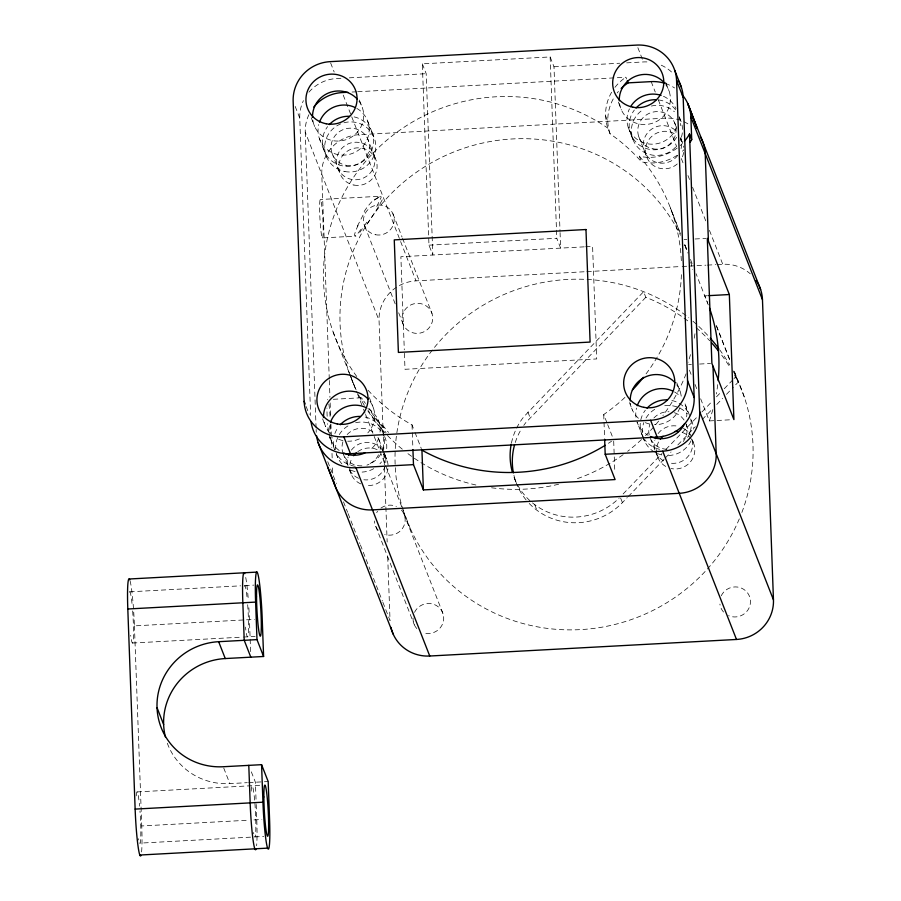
<?xml version="1.0" encoding="UTF-8"?>
<svg xmlns="http://www.w3.org/2000/svg" width="901" height="901" viewBox="0 0 901 901"><rect width="100%" height="100%" fill="white"/><g stroke="black" fill="none" stroke-linecap="round" stroke-linejoin="round"><path stroke-width="0.68" stroke-dasharray="4.5 3.38" d="M357.37 226.151L364.635 212.073M376.787 206.464L381.033 197.691A14.292 2.962 -50.3 0 0 380.459 196.294M366.842 222.187L359.826 232.413M687.722 320.846A179.704 174.67 -21.4 0 0 645.826 297.296L643.629 291.676L523.627 416.983A64.185 62.383 -21.4 0 0 511.453 442.965M645.826 297.296L525.835 422.603A64.185 62.383 -21.4 0 0 523.785 425.362M623.132 493.951L662.032 453.485M665.918 449.441L698.016 416.048M701.902 412.005L712.601 400.866M716.498 396.823L720.383 392.78M724.269 388.725L733.031 379.625M734 378.611L735.948 376.584L738.144 382.215L732.31 388.286M529.214 503.456A64.185 62.383 -21.4 0 0 622.411 502.612L627.276 497.555M628.256 496.541L664.24 459.105M665.208 458.091L671.042 452.02M677.845 444.936L695.358 426.725M702.161 419.641L712.86 408.513M716.757 404.47L722.591 398.4M726.476 394.356L731.342 389.288M374.32 200.157L380.481 196.26M375.503 199.087L380.199 196.249L320.429 199.493M333.336 399.289L361.177 397.769M422.332 63.847L426.184 73.679L432.829 255.017L428.977 245.173L422.332 63.847L550.139 56.943L553.991 66.775L560.017 231.242M340.916 78.286L336.726 78.511A38.506 37.425 -21.4 0 0 308.277 92.949M349.306 77.835L426.184 73.679M553.991 66.775L619.697 63.228M626.679 62.856L643.46 61.944A38.506 37.425 -21.4 0 1 649.283 62.068M352.066 92.037L356.278 91.801M357.674 91.733L625.925 77.238L626.612 78.995M322.389 237.92A19.259 1.464 86.9 0 0 322.22 209.73A19.259 1.464 86.9 0 0 319.618 208.469A19.259 1.464 86.9 0 0 322.389 237.92L355.906 236.13M428.977 245.173L556.784 238.281L560.636 248.113L560.073 232.649M684.096 239.576L686.821 239.429M695.02 238.99L705.945 238.405M584.253 246.84L400.877 256.74L404.29 349.836M585.639 246.761L592.588 246.39L596.71 358.936L405 369.297L404.335 351.232M383.263 435.442L379.051 320.441A38.506 37.425 -21.4 0 1 416.014 280.853L585.492 271.697M586.889 271.618L680.739 266.55M682.136 266.482L687.733 266.178M689.141 266.099L705.945 265.187M707.353 265.119L715.754 264.657M717.151 264.59L722.76 264.286A38.506 37.425 -21.4 0 1 750.274 273.803M707.488 295.708L704.751 295.855L696.079 273.724M688.668 364.635L691.405 364.488M699.593 364.049L710.517 363.463M329.71 438.01L332.503 437.863M700.651 398.783L709.335 420.913L732.547 419.663M129.812 591.811L240.635 585.83M244.835 585.605L253.789 585.121M130.048 580.83A38.506 2.917 86.9 0 1 134.418 625.868L254.555 619.37M132.413 643.044L241.828 637.142M243.236 637.063L255.107 636.421M167.316 743.224A64.185 62.383 -21.4 0 0 229.834 783.611L247.325 782.665M248.676 782.586L268.183 781.539M137.143 791.911L259.837 785.278M141.592 851.963A38.506 2.917 86.9 0 0 141.75 825.958L248.361 820.203M253.969 819.899L261.887 819.471M250.568 837.153L139.745 843.145A25.667 1.948 86.9 0 0 139.982 811.035M254.769 836.928L263.723 836.443M386.09 432.401L385.031 431.455M382.553 425.137L388.522 432.435M371.955 412.162L368.464 407.579M374.05 418.999L368.272 410.676M365.446 403.445L363.779 401.125M333.133 332.007L349.351 373.205M349.858 374.501L354.983 387.453M679.072 116.544L680.379 119.889L679.061 116.511M716.441 326.027L729.619 359.612M734.18 371.235L744.316 397.071M692.193 439.711L693.218 442.323L691.9 438.945M372.327 133.111L373.645 136.456L367.034 119.585M373.96 154.837A19.259 18.718 -21.4 0 1 351.739 179.445A19.259 18.718 -21.4 0 1 341.456 148.699A19.259 18.718 -21.4 0 1 373.96 154.837L375.492 158.745L367.788 139.069M665.602 82.171L669.15 91.249M674.522 122.513L677.023 128.899M680.469 137.684L682.226 142.178L680.694 138.27A19.259 18.718 -21.4 0 1 681.077 148.597M637.863 47.674L643.46 61.944M651.164 81.619L655.264 92.06M658.327 99.887L676.73 146.852M681.336 158.599L683.386 163.813M687.981 175.56L689.513 179.479M692.587 187.307L706.395 222.536M709.459 230.363L722.76 264.286M684.85 245.072L686.889 250.275M690.459 259.398L692.497 264.601M708.287 304.898L704.751 295.855A179.704 174.67 -21.4 0 1 707.713 303.108M716.363 325.565L729.99 360.434M734.529 372.057L738.054 381.1M638.708 136.535L647.087 157.912M618.356 102.173L621.408 109.956M628.222 127.345L633.516 140.871L630.418 132.965M677.147 148.102A44.926 43.665 -21.4 0 1 639.282 156.2L641.489 161.82A44.926 43.665 -21.4 0 0 677.732 154.882M605.607 115.925L607.815 121.556M611.633 92.24A44.926 43.665 -21.4 0 0 607.871 128.156L610.067 133.776A179.704 174.67 -21.4 0 1 641.489 161.82M689.423 370.131L691.472 375.334M695.043 384.457L697.081 389.66M676.707 382.632L680.142 391.394M689.569 415.44L684.76 403.164A25.667 24.958 -21.4 0 1 686.63 416.848M686.179 424.36L690.515 435.42M650.364 438.382L654.869 449.881M655.872 452.437L658.079 458.057M629.472 402.623L632.389 410.09M643.179 437.616L637.007 421.859A25.667 24.958 -21.4 0 0 648.112 435.341M643.629 438.742L644.508 441.006M624.945 397.42A179.704 174.67 -21.4 0 1 603.738 414.528L607.206 423.38M607.702 424.641L613.649 439.823M620.654 498.118L622.411 502.612M527.896 412.072L530.092 417.692M534.732 504.65L536.928 510.27M515.755 481.551L513.547 475.931A64.185 62.383 -21.4 0 0 619.246 497.971M359.364 100.034L362.416 107.816M392.904 213.717L402.037 237.031M402.544 238.303L431.984 313.447A15.407 14.968 -21.4 0 1 414.212 333.122A15.407 14.968 -21.4 0 1 405.979 308.536A15.407 14.968 -21.4 0 1 431.984 313.447M330.622 62.946L334.181 72.024M343.236 95.123L351.244 115.553M351.739 116.837L416.014 280.853M364.792 226.297L395.224 303.952M398.692 312.805L403.333 324.664M331.973 153.102L340.353 174.479M311.228 117.749L314.663 126.523M319.281 138.292L326.781 157.427M295.179 106.431L299.751 118.099L310.642 415.44M308.908 114.686A38.506 37.425 -21.4 0 0 305.259 132.154L379.051 320.441M368.047 390.223A179.704 174.67 -21.4 0 0 412.027 424.878L414.505 431.207M415.001 432.469L421.319 448.597M369.342 397.589L373.408 407.962M378.026 419.731L383.747 434.338M378.769 439.215L383.285 450.714M383.454 451.142L386.484 458.891L384.952 454.971A19.259 18.718 -21.4 0 1 363.891 479.771M350.252 375.39L348.732 371.482A179.704 174.67 -21.4 0 1 452.493 152.506A179.704 174.67 -21.4 0 1 680.492 235.285M350.771 376.686L357.021 392.656M357.393 393.602L362.63 406.97M363.52 409.212L365.04 413.12M365.558 414.426L410.045 527.963M403.896 513.852L442.977 613.581M375.785 526.443L414.325 624.798M342.966 453.237L347.64 465.164M349.419 469.736L351.345 474.624M322.603 418.875L325.655 426.657M330.273 438.427L334.676 449.667A25.667 24.958 -21.4 0 1 333.697 438.269M336.445 454.183L337.774 457.573M306.171 406.565L309.223 414.347M327.761 461.672L332.773 474.444L332.413 464.623M333.28 475.751L336.355 483.578M343.506 501.846L347.606 512.286M348.113 513.593L353.226 526.635M353.733 527.941L359.871 543.596M360.389 544.902L370.097 569.691M370.615 570.997L382.373 601.001M382.88 602.307L390.043 620.575L387.621 554.656M251.334 771.853L255.4 782.226L256.166 803.073M223.741 768.046L229.834 783.611M680.244 233.258L670.321 207.68L680.334 233.596M684.839 245.252L687.835 253.035M613.694 441.186L614.797 471.347M603.738 414.528L604.594 437.83M550.139 56.943L556.784 238.281M412.027 424.878L412.883 448.18M383.308 436.85L384.389 466.301M384.445 467.698L387.16 542.042M329.282 379.073L321.781 174.31A38.506 37.425 -21.4 0 1 358.744 134.722L665.49 118.155A38.506 37.425 -21.4 0 1 688.893 124.496M329.327 380.481L329.946 397.307M330.149 402.916L330.723 418.346M330.926 423.954L331.793 447.797M332.007 453.406L332.21 459.014M305.259 132.154L316.093 428.088M316.15 429.484L316.251 432.289M250.613 651.614L249.442 619.651A38.506 2.917 86.9 0 0 248.71 605.247M256.211 804.458L256.774 819.741A38.506 2.917 86.9 0 1 256.616 845.757M134.418 625.868L141.75 825.958M299.751 118.099A38.506 37.425 -21.4 0 1 303.412 100.642M661.221 65.187A38.506 37.425 -21.4 0 1 673.734 74.209M358.992 101.182A25.667 24.958 -21.4 0 1 347.358 139.204A25.667 24.958 -21.4 0 1 312.726 119.653M369.984 401.328A25.667 24.958 -21.4 0 1 367.811 432.874M359.353 438.911A25.667 24.958 -21.4 0 1 347.707 441.208M342.932 440.6A25.667 24.958 -21.4 0 1 335.87 437.863M329.822 433.009A25.667 24.958 -21.4 0 1 323.707 419.787M676.719 384.761A25.667 24.958 -21.4 0 1 681.381 398.219M679.928 407.522A25.667 24.958 -21.4 0 1 654.441 424.641M649.666 424.033A25.667 24.958 -21.4 0 1 644.902 422.456M638.392 418.267A25.667 24.958 -21.4 0 1 630.452 403.22M665.726 84.626A25.667 24.958 -21.4 0 1 654.092 122.637A25.667 24.958 -21.4 0 1 619.46 103.086M251.188 791.179A25.667 1.948 86.9 0 1 254.983 804.514A25.667 1.948 86.9 0 1 254.578 836.725M253.744 833.808A25.667 1.948 86.9 0 1 253.508 832.501M247.674 604.729A25.667 1.948 86.9 0 1 248.248 634.169A25.667 1.948 86.9 0 1 245.466 627.096M244.317 586.416A25.667 1.948 86.9 0 1 247.279 599.818M245.725 577.473A38.506 2.917 86.9 0 1 248.349 600.224M132.65 610.934A25.667 1.948 86.9 0 1 133.269 639.766A25.667 1.948 86.9 0 1 130.679 635.295M129.451 592.103A25.667 1.948 86.9 0 1 132.244 606.035M138.72 840.025A25.667 1.948 86.9 0 1 138.484 838.707M136.242 795.865A25.667 1.948 86.9 0 1 139.576 806.125M686.1 373.791A179.704 174.67 -21.4 0 1 662.922 415.564M658.642 421.082A179.704 174.67 -21.4 0 1 645.533 435.645M641.501 439.542A179.704 174.67 -21.4 0 1 627.637 451.311M623.154 454.645A179.704 174.67 -21.4 0 1 574.872 479.523M558.62 484.231A179.704 174.67 -21.4 0 1 490.133 487.587M475.919 485.008A179.704 174.67 -21.4 0 1 406.689 452.696M402.308 449.205A179.704 174.67 -21.4 0 1 367.293 410.023M364.387 405.371A179.704 174.67 -21.4 0 1 358.474 394.739M356.109 389.896A179.704 174.67 -21.4 0 1 350.94 377.699M732.986 370.795A179.704 174.67 -21.4 0 1 741.838 512.545M739.304 518.886A179.704 174.67 -21.4 0 1 488.961 610.394A179.704 174.67 -21.4 0 1 425.824 359.015A179.704 174.67 -21.4 0 1 688.792 317.771M692.959 321.218A179.704 174.67 -21.4 0 1 709.391 337.199M719.561 349.633A179.704 174.67 -21.4 0 1 729.787 365.074M526.06 499.886A64.185 62.383 -21.4 0 1 513.942 475.401M515.259 442.504A64.185 62.383 -21.4 0 1 521.251 429.259M639.282 156.2A179.704 174.67 -21.4 0 1 681.393 262.202M681.404 274.659A179.704 174.67 -21.4 0 1 645.792 374.23M356.773 376.517A179.704 174.67 -21.4 0 1 376.449 149.712A179.704 174.67 -21.4 0 1 607.871 128.156M611.576 441.231A179.704 174.67 -21.4 0 1 608.423 443.292M682.395 143.496A44.926 43.665 -21.4 0 1 680.232 145.579M614.966 87.329A44.926 43.665 -21.4 0 1 625.925 77.238M677.766 155.445A19.259 18.718 -21.4 0 1 649.88 158.846A19.259 18.718 -21.4 0 1 648.866 131.422A19.259 18.718 -21.4 0 1 676.91 131.805M358.519 478.273A19.259 18.718 -21.4 0 1 349.993 470.671M347.977 465.569A19.259 18.718 -21.4 0 1 348.09 456.965M351.39 450.117A19.259 18.718 -21.4 0 1 382.384 450.004M692.171 440.139A19.259 18.718 -21.4 0 1 670.637 463.204M663.53 460.839A19.259 18.718 -21.4 0 1 654.824 440.398M658.124 433.55A19.259 18.718 -21.4 0 1 678.059 426.252M683.363 428.302A19.259 18.718 -21.4 0 1 690.155 435.025M354.161 116.893A25.667 24.958 -21.4 0 1 371.786 150.095A25.667 24.958 -21.4 0 1 335.487 163.396A25.667 24.958 -21.4 0 1 327.581 126.624M356.819 108.39A25.667 24.958 -21.4 0 1 366.707 140.387A25.667 24.958 -21.4 0 1 335.003 153.834A25.667 24.958 -21.4 0 1 318.774 124.529M680.311 123.369A25.667 24.958 -21.4 0 1 680.289 125.633M676.64 137.29A25.667 24.958 -21.4 0 1 640.42 145.771A25.667 24.958 -21.4 0 1 634.327 110.057M658.496 99.91A25.667 24.958 -21.4 0 1 675.637 109.911M365.153 417.039A25.667 24.958 -21.4 0 1 384.558 440.082A25.667 24.958 -21.4 0 1 366.91 465.13M355.253 466.301A25.667 24.958 -21.4 0 1 336.715 454.172M334.89 433.539A25.667 24.958 -21.4 0 1 338.573 426.77M367.811 408.525A25.667 24.958 -21.4 0 1 379.895 433.415M378.702 438.145A25.667 24.958 -21.4 0 1 369.354 450.399M339.193 450.511A25.667 24.958 -21.4 0 1 329.766 424.664M690.707 418.988A25.667 24.958 -21.4 0 1 687.632 437.424M659.588 449.317A25.667 24.958 -21.4 0 1 644.846 439.733M642.312 435.386A25.667 24.958 -21.4 0 1 645.319 410.203M671.887 400.472A25.667 24.958 -21.4 0 1 688.026 412.185M635.96 417.276A25.667 24.958 -21.4 0 1 636.5 408.097M674.556 391.969A25.667 24.958 -21.4 0 1 680.593 396.812M401.395 510.045A15.407 14.968 -21.4 0 1 384.704 534.406M378.274 530.25A15.407 14.968 -21.4 0 1 374.501 520.981M376.697 512.624A15.407 14.968 -21.4 0 1 377.587 511.329M380.988 508.04A15.407 14.968 -21.4 0 1 396.395 506.441M414.505 612.353A15.407 14.968 -21.4 0 1 434.473 604.594A15.407 14.968 -21.4 0 1 442.661 623.729A15.407 14.968 -21.4 0 1 423.245 632.761M416.825 628.605A15.407 14.968 -21.4 0 1 413.063 617.985M721.239 595.786A15.407 14.968 -21.4 0 1 741.681 588.229A15.407 14.968 -21.4 0 1 748.99 608.096A15.407 14.968 -21.4 0 1 728.56 615.653M723.559 612.038A15.407 14.968 -21.4 0 1 719.899 604.109M384.637 436.591A25.667 24.958 -21.4 0 1 386.506 450.275M385.301 455.005A25.667 24.958 -21.4 0 1 379.929 463.79M373.757 468.666A25.667 24.958 -21.4 0 1 362.123 472.09M355.05 471.505A25.667 24.958 -21.4 0 1 350.275 469.928M341.93 463.914A25.667 24.958 -21.4 0 1 348.653 425.497M355.647 422.738A25.667 24.958 -21.4 0 1 382.092 432.243M377.913 437.548A19.259 18.718 -21.4 0 1 380.177 449.475M378.544 454.78A19.259 18.718 -21.4 0 1 367.135 464.826M361.887 465.84A19.259 18.718 -21.4 0 1 343.123 441.141M347.155 434.552A19.259 18.718 -21.4 0 1 374.275 433.088M691.371 420.024A25.667 24.958 -21.4 0 1 693.5 429.135M691.067 440.78A25.667 24.958 -21.4 0 1 666.56 455.546M661.784 454.937A25.667 24.958 -21.4 0 1 643.832 422.592M646.04 417.985A25.667 24.958 -21.4 0 1 655.387 408.93M664.735 405.732A25.667 24.958 -21.4 0 1 687.204 413.683M674.353 412.692A19.259 18.718 -21.4 0 1 683.251 441.535M666.898 449.295A19.259 18.718 -21.4 0 1 651.22 440.048M649.216 434.946A19.259 18.718 -21.4 0 1 649.858 424.574M653.901 417.985A19.259 18.718 -21.4 0 1 668.981 411.734M679.23 117.659A25.667 24.958 -21.4 0 1 680.075 140.635M675.671 147.088A25.667 24.958 -21.4 0 1 637.683 147.212A25.667 24.958 -21.4 0 1 642.199 110.192M651.4 106.036A25.667 24.958 -21.4 0 1 674.376 111.713M383.364 454.127A19.259 18.718 -21.4 0 1 366.099 485.391M360.715 483.893A19.259 18.718 -21.4 0 1 352.494 457.359M357.843 451.615A19.259 18.718 -21.4 0 1 378.825 450.489M680.323 138.912A19.259 18.718 -21.4 0 1 683.69 147.336M683.634 152.438A19.259 18.718 -21.4 0 1 682.001 157.743M677.27 163.959A19.259 18.718 -21.4 0 1 651.108 163.599A19.259 18.718 -21.4 0 1 650.173 138.011A19.259 18.718 -21.4 0 1 676.212 134.835M682.068 432.367A19.259 18.718 -21.4 0 1 694.018 455.242A19.259 18.718 -21.4 0 1 671.031 468.509M665.738 466.459A19.259 18.718 -21.4 0 1 659.228 440.792M683.893 149.825A44.926 43.665 -21.4 0 1 682.429 151.199M610.067 133.776A44.926 43.665 -21.4 0 1 613.84 97.86M617.174 92.949A44.926 43.665 -21.4 0 1 618.435 91.406M665.377 83.489A38.506 37.425 -21.4 0 1 674.579 87.96M676.651 127.052A25.667 24.958 -21.4 0 1 642.785 142.471A25.667 24.958 -21.4 0 1 629.416 108.875M663.474 96.283A25.667 24.958 -21.4 0 1 675.975 108.649M717.714 384.648A179.704 174.67 -21.4 0 1 716.34 393.94M712.849 409.55A179.704 174.67 -21.4 0 1 709.335 420.913M684.737 244.475A179.704 174.67 -21.4 0 1 687.058 250.602M690.65 261.921A179.704 174.67 -21.4 0 1 692.621 269.658M694.964 333.764A179.704 174.67 -21.4 0 1 693.826 340.364M690.47 354.622A179.704 174.67 -21.4 0 1 688.15 362.213M696.124 327.66A179.704 174.67 -21.4 0 1 709.718 340.769M721.724 355.197A179.704 174.67 -21.4 0 1 729.934 367.281M734.563 375.255A179.704 174.67 -21.4 0 1 738.144 382.215M382.215 199.831A28.393 2.973 -56.2 0 1 365.468 226.23M360.727 229.552A18.279 2.466 -60.8 0 1 354.712 235.702A18.279 2.466 -60.8 0 1 358.091 225.441M364.195 211.476A28.415 9.742 -59.9 0 1 374.523 199.155M383.274 427.693A28.393 4.505 52.6 0 1 374.478 417.557M361.076 399.999A18.279 1.87 56.2 0 1 362.641 399.222M384.119 427.93A28.415 2.602 50.9 0 1 369.86 410.642M330.216 436.805A19.259 1.464 86.9 0 1 329.27 437.109M328.403 432.198A19.259 1.464 86.9 0 1 327.581 423.673M327.153 416.285A19.259 1.464 86.9 0 1 326.95 407.973M327.491 399.807A19.259 1.464 86.9 0 1 327.761 399.594M328.888 404.076A19.259 1.464 86.9 0 1 330.138 417.692M330.442 424.686A19.259 1.464 86.9 0 1 330.453 433.899M375.661 234.767A15.407 14.968 -21.4 0 0 393.444 215.08A15.407 14.968 -21.4 0 0 367.439 210.17A15.407 14.968 -21.4 0 0 375.661 234.767M344.903 171.539A25.667 24.958 -21.4 0 0 374.534 138.731A25.667 24.958 -21.4 0 0 331.196 130.555A25.667 24.958 -21.4 0 0 344.903 171.539M346.232 165.39A19.259 18.718 -21.4 0 0 368.453 140.781A19.259 18.718 -21.4 0 0 335.949 134.654A19.259 18.718 -21.4 0 0 346.232 165.39M652.966 148.823A19.259 18.718 -21.4 0 0 675.187 124.214A19.259 18.718 -21.4 0 0 642.683 118.087A19.259 18.718 -21.4 0 0 652.966 148.823M353.935 185.065A19.259 18.718 -21.4 0 0 376.168 160.457A19.259 18.718 -21.4 0 0 343.664 154.319A19.259 18.718 -21.4 0 0 353.935 185.065"/><path stroke-width="1.35" d="M347.842 92.262L342.234 92.566A38.506 37.425 -21.4 0 0 313.785 107.005M621.161 88.478A44.926 43.665 -21.4 0 1 628.132 82.858L651.164 81.619A38.506 37.425 -21.4 0 1 664.183 83.117M708.85 295.641L729.337 294.537L733.91 419.596L711.891 363.385L707.308 238.326L729.337 294.537M304.133 401.373A38.506 37.425 -21.4 0 0 343.855 436.827L650.59 420.26A38.506 37.425 -21.4 0 0 687.553 380.673L676.572 80.527A38.506 37.425 -21.4 0 0 636.849 45.084L330.115 61.651A38.506 37.425 -21.4 0 0 293.152 101.239L304.133 401.373L305.157 403.975M311.025 421.6A38.506 37.425 -21.4 0 0 350.466 453.687L657.201 437.12A38.506 37.425 -21.4 0 0 694.164 397.532L683.172 97.387A38.506 37.425 -21.4 0 0 678.262 80.392M316.533 435.656A38.506 37.425 -21.4 0 0 355.974 467.743L413.48 464.634L423.391 489.919L615.101 479.569L605.19 454.273L604.639 439.204M605.19 454.273L662.708 451.176A38.506 37.425 -21.4 0 0 699.672 411.588L689.513 133.99A44.926 43.665 -21.4 0 1 684.422 141.288M129.158 579.005L256.976 572.101M140.939 855.511A38.506 2.917 86.9 0 1 135.139 809.098L127.807 608.997L255.614 602.093A38.506 2.917 86.9 0 1 257.551 573.013A38.506 2.917 86.9 0 1 262.225 618.964L263.599 656.48L225.261 658.552A64.185 62.383 -21.4 0 0 165.401 737.007M163.644 724.528L157.033 707.668A64.185 62.383 -21.4 0 1 218.65 641.692L256.988 639.62L263.599 656.48M390.933 627.366A38.506 37.425 -21.4 0 0 429.754 656.018L736.489 639.462A38.506 37.425 -21.4 0 0 773.463 599.863L762.471 299.729A38.506 37.425 -21.4 0 0 756.198 280.571M139.813 855.038L267.62 848.134A38.506 2.917 86.9 0 0 269.557 819.054L268.183 781.539L261.572 764.679L223.234 766.74A64.185 62.383 -21.4 0 1 157.033 707.668M135.139 809.098L262.946 802.194A38.506 2.917 86.9 0 0 267.62 848.134M327.705 467.033L334.631 484.693M674.714 70.289L681.314 87.149M760.613 289.491L687.688 103.401L697.149 128.539L689.028 106.825M676.572 80.527L683.172 97.387M682.294 94.853A38.506 37.425 -21.4 0 1 690.887 117.062L762.471 299.729M689.513 133.99L691.709 139.61A44.926 43.665 -21.4 0 1 690.189 142.133M627.299 80.752L628.132 82.858M687.553 380.673L694.164 397.532M699.672 411.588L773.463 599.863M650.59 420.26L657.201 437.12M662.708 451.176L736.489 639.462M343.855 436.827L350.466 453.687M355.974 467.743L429.754 656.018M318.109 442.537L393.241 634.236M250.816 657.167L244.216 640.307L242.842 602.792A38.506 2.917 86.9 0 1 244.768 573.7M218.65 641.692L225.261 658.552M708.411 241.141L705.201 153.598A38.506 37.425 -21.4 0 0 700.291 136.592M712.984 366.2L716.194 453.732A38.506 37.425 -21.4 0 1 679.23 493.32L372.485 509.887A38.506 37.425 -21.4 0 1 333.663 481.235M690.887 117.062L691.709 139.61M423.391 489.919L421.938 450.173A179.704 174.67 -21.4 0 0 605.224 445.308M412.928 449.554L413.48 464.634M255.614 602.093L256.988 639.62M261.572 764.679L262.946 802.194M248.789 765.366L250.163 802.881A38.506 2.917 86.9 0 0 255.963 849.294M312.534 117.412A25.667 24.958 -21.4 0 1 328.685 92.916A25.667 24.958 -21.4 0 1 357.359 99.189M323.527 417.546A25.667 24.958 -21.4 0 1 339.677 393.061A25.667 24.958 -21.4 0 1 368.351 399.334M630.261 400.979A25.667 24.958 -21.4 0 1 646.411 376.494A25.667 24.958 -21.4 0 1 675.097 382.767M619.269 100.844A25.667 24.958 -21.4 0 1 635.419 76.348A25.667 24.958 -21.4 0 1 664.105 82.622M127.807 608.997A38.506 2.917 86.9 0 1 129.744 579.917M513.401 472.867A64.185 62.383 -21.4 0 1 514.55 444.903M348.631 455.185A19.259 18.718 -21.4 0 1 349.363 453.44M655.365 438.629A19.259 18.718 -21.4 0 1 656.097 436.872M329.282 124.608A25.667 24.958 -21.4 0 1 349.397 116.285M319.495 122.153A25.667 24.958 -21.4 0 1 354.532 107.23M636.027 108.041A25.667 24.958 -21.4 0 1 656.131 99.718M340.274 424.754A25.667 24.958 -21.4 0 1 360.389 416.431M364.86 452.966A25.667 24.958 -21.4 0 1 343.664 453.068M330.487 422.299A25.667 24.958 -21.4 0 1 365.524 407.365M647.019 408.187A25.667 24.958 -21.4 0 1 667.123 399.864M684.456 423.909A25.667 24.958 -21.4 0 1 650.409 436.501M637.232 405.732A25.667 24.958 -21.4 0 1 672.259 390.797M353.597 455.737A19.259 18.718 -21.4 0 1 356.289 452.843M660.332 439.17A19.259 18.718 -21.4 0 1 663.035 436.275M674.962 431.433A19.259 18.718 -21.4 0 1 678.464 431.556M630.644 106.6A25.667 24.958 -21.4 0 1 661.097 95.371M643.415 377.316A179.704 174.67 -21.4 0 1 632.344 390.088M709.515 308.041A179.704 174.67 -21.4 0 1 718.153 380.639M711.542 342.752A179.704 174.67 -21.4 0 1 718.469 350.951M710.281 338.202A179.704 174.67 -21.4 0 1 718.761 348.563M512.387 472.259A64.185 62.383 -21.4 0 1 511.205 444.193M585.977 229.53L394.266 239.88L398.388 352.426L590.099 342.076L585.977 229.53M326.185 123.764A25.667 24.958 -21.4 0 0 355.816 90.956A25.667 24.958 -21.4 0 0 312.478 82.779A25.667 24.958 -21.4 0 0 326.185 123.764M337.177 423.909A25.667 24.958 -21.4 0 0 366.797 391.102A25.667 24.958 -21.4 0 0 323.47 382.914A25.667 24.958 -21.4 0 0 337.177 423.909M643.911 407.342A25.667 24.958 -21.4 0 0 673.543 374.534A25.667 24.958 -21.4 0 0 630.204 366.347A25.667 24.958 -21.4 0 0 643.911 407.342M632.919 107.196A25.667 24.958 -21.4 0 0 662.55 74.389A25.667 24.958 -21.4 0 0 619.212 66.212A25.667 24.958 -21.4 0 0 632.919 107.196M263.869 796.968A25.667 1.948 86.9 0 0 267.552 836.241A25.667 1.948 86.9 0 0 267.327 798.658A25.667 1.948 86.9 0 0 263.869 796.968M256.537 596.879A25.667 1.948 86.9 0 0 260.22 636.151A25.667 1.948 86.9 0 0 260.006 598.568A25.667 1.948 86.9 0 0 256.537 596.879"/></g></svg>
